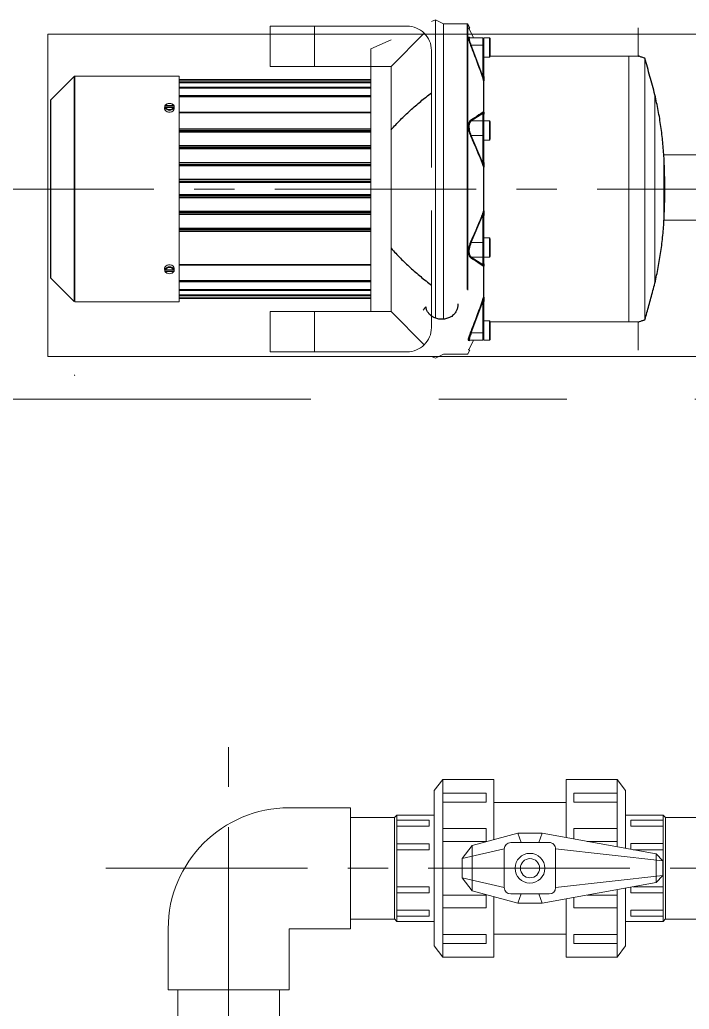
# Model space of a CAD drawing. Header units: millimetres. Extents: x 3795014 to 4300160, y 3869364 to 4016788.
# Drawn here: x 4222315 to 4222730, y 3923897 to 3924511 of the extents above; entities that cross this region are included whole.
import ezdxf

# ---------------------------------------------------------------- set-up
doc = ezdxf.new("R2010")
doc.units = ezdxf.units.MM
doc.linetypes.add('CENTER', pattern=[2, 1.25, -0.25, 0.25, -0.25])
doc.linetypes.add('осевая2', pattern=[28.575, 19.05, -3.175, 3.175, -3.175])
doc.layers.add('Дополнительная', color=7, linetype='Continuous', lineweight=18)
doc.layers.add('оси', color=7, linetype='осевая2', lineweight=13)

msp = doc.modelspace()

# ---------------------------------------------------------------- linework, layer by layer
at = {"color": 0, "linetype": 'Continuous', "lineweight": -3}
for points, knots in [([(4222593.15, 3924505.98, 0), (4222593.15, 3924505.97, 0), (4222593.15, 3924505.97, 0), (4222593.17, 3924505.89, 0), (4222593.22, 3924505.79, 0), (4222593.28, 3924505.64, 0), (4222593.33, 3924505.54, 0), (4222593.36, 3924505.48, 0)], [0, 0, 0, 0, 0.185607, 0.371089, 0.560628, 0.766123, 1, 1, 1, 1]), ([(4222593.74, 3924499.82, 0), (4222593.67, 3924499.9, 0), (4222593.35, 3924500.27, 0), (4222593.06, 3924500.25, 0), (4222592.93, 3924499.68, 0), (4222593.14, 3924498.5, 0), (4222593.58, 3924496.98, 0), (4222594.03, 3924495.82, 0), (4222594.24, 3924495.25, 0)], [0, 0, 0, 0, 0.059347, 0.266282, 0.45935, 0.642381, 0.82694, 1, 1, 1, 1]), ([(4222594.69, 3924495.34, 0), (4222594.47, 3924495.86, 0), (4222594.03, 3924496.93, 0), (4222593.59, 3924498.34, 0), (4222593.39, 3924499.4, 0), (4222593.44, 3924499.93, 0), (4222593.64, 3924499.85, 0), (4222593.7, 3924499.83, 0)], [0, 0, 0, 0, 0.214874, 0.443103, 0.668733, 0.906613, 1, 1, 1, 1]), ([(4222594.24, 3924495.25, 0), (4222594.36, 3924494.95, 0), (4222594.96, 3924493.44, 0), (4222597.46, 3924487.09, 0), (4222600.06, 3924480.09, 0), (4222602.04, 3924474.25, 0), (4222602.36, 3924473.34, 0)], [0, 0, 0, 0, 0.041712, 0.20856, 0.876044, 1, 1, 1, 1]), ([(4222702.41, 3924487.17, 0), (4222702.34, 3924487.2, 0), (4222701.42, 3924487.49, 0), (4222699.91, 3924488, 0), (4222698.69, 3924488.44, 0), (4222698.19, 3924488.62, 0), (4222698.32, 3924488.57, 0), (4222698.33, 3924488.57, 0)], [0, 0, 0, 0, 0.027109, 0.348647, 0.680487, 0.985831, 1, 1, 1, 1]), ([(4222708.63, 3924464.48, 0), (4222707.6, 3924468.33, 0), (4222706.04, 3924474.12, 0), (4222703.95, 3924481.67, 0), (4222702.92, 3924485.34, 0), (4222702.41, 3924487.17, 0)], [0, 0, 0, 0, 0.497568, 0.748292, 1, 1, 1, 1]), ([(4222602.36, 3924473.34, 0), (4222602.33, 3924473.51, 0), (4222602.2, 3924474.23, 0), (4222602.05, 3924475.17, 0), (4222601.93, 3924475.91, 0), (4222601.91, 3924476.03, 0)], [0, 0, 0, 0, 0.208155, 0.867764, 1, 1, 1, 1]), ([(4222602.41, 3924475.91, 0), (4222602.41, 3924475.78, 0), (4222602.41, 3924475, 0), (4222602.41, 3924473.98, 0), (4222602.41, 3924473.32, 0), (4222602.41, 3924473.16, 0)], [0, 0, 0, 0, 0.129151, 0.778934, 1, 1, 1, 1]), ([(4222544.94, 3924442.88, 0), (4222546.84, 3924444.95, 0), (4222550.66, 3924449.09, 0), (4222556.85, 3924454.89, 0), (4222563.26, 3924460.47, 0), (4222567.71, 3924464.01, 0), (4222569.94, 3924465.78, 0)], [0, 0, 0, 0, 0.248421, 0.497686, 0.748674, 1, 1, 1, 1]), ([(4222708.63, 3924347.67, 0), (4222709.35, 3924350.89, 0), (4222710.77, 3924357.34, 0), (4222712.4, 3924367.27, 0), (4222713.6, 3924377.33, 0), (4222714.33, 3924387.24, 0), (4222714.69, 3924396.9, 0), (4222714.78, 3924406.31, 0), (4222714.68, 3924415.73, 0), (4222714.31, 3924425.32, 0), (4222713.57, 3924435.05, 0), (4222712.39, 3924444.94, 0), (4222710.78, 3924454.79, 0), (4222709.35, 3924461.25, 0), (4222708.63, 3924464.48, 0)], [0, 0, 0, 0, 0.085044, 0.17011, 0.256508, 0.342919, 0.422399, 0.501886, 0.581656, 0.661418, 0.74551, 0.829591, 0.914806, 1, 1, 1, 1]), ([(4222602.36, 3924454.02, 0), (4222602.25, 3924453.95, 0), (4222601.73, 3924453.57, 0), (4222599.5, 3924452, 0), (4222596.87, 3924450.29, 0), (4222594.6, 3924448.89, 0), (4222594.24, 3924448.67, 0)], [0, 0, 0, 0, 0.041712, 0.208561, 0.87606, 1, 1, 1, 1]), ([(4222602.36, 3924454.02, 0), (4222602.31, 3924453.87, 0), (4222602.16, 3924453.41, 0), (4222602.01, 3924453.18, 0), (4222601.91, 3924453.02, 0)], [0, 0, 0, 0, 0.337908, 1, 1, 1, 1]), ([(4222602.41, 3924453.89, 0), (4222602.41, 3924453.87, 0), (4222602.41, 3924453.58, 0), (4222602.41, 3924453.02, 0), (4222602.41, 3924452.73, 0), (4222602.41, 3924452.54, 0)], [0, 0, 0, 0, 0.02554, 0.351288, 1, 1, 1, 1]), ([(4222594.24, 3924448.67, 0), (4222593.99, 3924448.44, 0), (4222593.48, 3924447.98, 0), (4222593.05, 3924446.47, 0), (4222592.94, 3924444.59, 0), (4222593.14, 3924442.57, 0), (4222593.58, 3924440.63, 0), (4222594.03, 3924439.54, 0), (4222594.24, 3924439.01, 0)], [0, 0, 0, 0, 0.179989, 0.360384, 0.52869, 0.688247, 0.849136, 1, 1, 1, 1]), ([(4222594.69, 3924439.35, 0), (4222594.47, 3924439.83, 0), (4222594.03, 3924440.84, 0), (4222593.59, 3924442.63, 0), (4222593.38, 3924444.5, 0), (4222593.49, 3924446.25, 0), (4222593.93, 3924447.64, 0), (4222594.44, 3924448.07, 0), (4222594.69, 3924448.28, 0)], [0, 0, 0, 0, 0.151476, 0.312367, 0.471426, 0.63912, 0.819349, 1, 1, 1, 1]), ([(4222594.24, 3924439.01, 0), (4222594.36, 3924438.75, 0), (4222594.96, 3924437.42, 0), (4222597.46, 3924431.83, 0), (4222600.06, 3924425.67, 0), (4222602.04, 3924420.54, 0), (4222602.36, 3924419.74, 0)], [0, 0, 0, 0, 0.0417118, 0.2085599, 0.8760444, 1, 1, 1, 1]), ([(4222601.91, 3924422.34, 0), (4222601.93, 3924422.23, 0), (4222602.05, 3924421.58, 0), (4222602.2, 3924420.74, 0), (4222602.33, 3924419.93, 0), (4222602.36, 3924419.74, 0)], [0, 0, 0, 0, 0.132236, 0.791845, 1, 1, 1, 1]), ([(4222602.41, 3924422.6, 0), (4222602.41, 3924422.49, 0), (4222602.41, 3924421.79, 0), (4222602.41, 3924420.83, 0), (4222602.41, 3924419.93, 0), (4222602.41, 3924419.7, 0)], [0, 0, 0, 0, 0.1291506, 0.7789339, 1, 1, 1, 1]), ([(4222602.36, 3924392.41, 0), (4222602.25, 3924392.14, 0), (4222601.73, 3924390.79, 0), (4222599.5, 3924385.12, 0), (4222596.87, 3924378.97, 0), (4222594.6, 3924373.93, 0), (4222594.24, 3924373.14, 0)], [0, 0, 0, 0, 0.041712, 0.208561, 0.87606, 1, 1, 1, 1]), ([(4222601.91, 3924389.81, 0), (4222602.01, 3924390.35, 0), (4222602.16, 3924391.18, 0), (4222602.31, 3924392.1, 0), (4222602.36, 3924392.41, 0)], [0, 0, 0, 0, 0.662092, 1, 1, 1, 1]), ([(4222602.41, 3924392.45, 0), (4222602.41, 3924392.42, 0), (4222602.41, 3924392.06, 0), (4222602.41, 3924391.02, 0), (4222602.41, 3924390.14, 0), (4222602.41, 3924389.55, 0)], [0, 0, 0, 0, 0.02554, 0.351288, 1, 1, 1, 1]), ([(4222544.94, 3924369.27, 0), (4222546.84, 3924367.2, 0), (4222550.66, 3924363.06, 0), (4222556.85, 3924357.26, 0), (4222563.26, 3924351.68, 0), (4222567.71, 3924348.14, 0), (4222569.94, 3924346.37, 0)], [0, 0, 0, 0, 0.248421, 0.497686, 0.748674, 1, 1, 1, 1]), ([(4222594.24, 3924373.14, 0), (4222593.99, 3924372.5, 0), (4222593.48, 3924371.22, 0), (4222593.05, 3924369, 0), (4222592.94, 3924366.94, 0), (4222593.14, 3924365.26, 0), (4222593.58, 3924364.04, 0), (4222594.03, 3924363.66, 0), (4222594.24, 3924363.48, 0)], [0, 0, 0, 0, 0.179989, 0.360384, 0.52869, 0.688247, 0.849136, 1, 1, 1, 1]), ([(4222594.69, 3924363.87, 0), (4222594.47, 3924364.04, 0), (4222594.03, 3924364.39, 0), (4222593.59, 3924365.51, 0), (4222593.38, 3924367.07, 0), (4222593.49, 3924368.98, 0), (4222593.93, 3924371.04, 0), (4222594.44, 3924372.21, 0), (4222594.69, 3924372.8, 0)], [0, 0, 0, 0, 0.151476, 0.312367, 0.471426, 0.63912, 0.819349, 1, 1, 1, 1]), ([(4222594.24, 3924363.48, 0), (4222594.36, 3924363.4, 0), (4222594.96, 3924363.03, 0), (4222597.46, 3924361.48, 0), (4222600.06, 3924359.77, 0), (4222602.04, 3924358.35, 0), (4222602.36, 3924358.13, 0)], [0, 0, 0, 0, 0.0417118, 0.2085599, 0.8760444, 1, 1, 1, 1]), ([(4222601.91, 3924359.13, 0), (4222601.93, 3924359.1, 0), (4222602.05, 3924358.91, 0), (4222602.2, 3924358.65, 0), (4222602.33, 3924358.23, 0), (4222602.36, 3924358.13, 0)], [0, 0, 0, 0, 0.132236, 0.791845, 1, 1, 1, 1]), ([(4222602.41, 3924359.61, 0), (4222602.41, 3924359.58, 0), (4222602.41, 3924359.37, 0), (4222602.41, 3924359.04, 0), (4222602.41, 3924358.42, 0), (4222602.41, 3924358.26, 0)], [0, 0, 0, 0, 0.129151, 0.778934, 1, 1, 1, 1]), ([(4222702.41, 3924324.97, 0), (4222703.22, 3924327.89, 0), (4222704.86, 3924333.76, 0), (4222706.97, 3924341.43, 0), (4222708.22, 3924346.11, 0), (4222708.63, 3924347.67, 0)], [0, 0, 0, 0, 0.397502, 0.7987903, 1, 1, 1, 1]), ([(4222594.24, 3924316.89, 0), (4222594.36, 3924317.2, 0), (4222594.96, 3924318.71, 0), (4222597.46, 3924325.06, 0), (4222600.06, 3924332.06, 0), (4222602.04, 3924337.89, 0), (4222602.36, 3924338.81, 0)], [0, 0, 0, 0, 0.041712, 0.20856, 0.876044, 1, 1, 1, 1]), ([(4222602.36, 3924338.81, 0), (4222602.25, 3924338.5, 0), (4222601.95, 3924337.6, 0), (4222601.64, 3924336.71, 0), (4222601.43, 3924336.12, 0)], [0, 0, 0, 0, 0.343216, 1, 1, 1, 1]), ([(4222601.91, 3924336.12, 0), (4222602.01, 3924336.74, 0), (4222602.16, 3924337.67, 0), (4222602.31, 3924338.52, 0), (4222602.36, 3924338.81, 0)], [0, 0, 0, 0, 0.662092, 1, 1, 1, 1]), ([(4222602.36, 3924338.81, 0), (4222602.33, 3924338.64, 0), (4222602.2, 3924337.92, 0), (4222602.05, 3924336.98, 0), (4222601.93, 3924336.24, 0), (4222601.91, 3924336.12, 0)], [0, 0, 0, 0, 0.208155, 0.867764, 1, 1, 1, 1]), ([(4222602.41, 3924338.99, 0), (4222602.41, 3924338.97, 0), (4222602.41, 3924338.75, 0), (4222602.41, 3924337.84, 0), (4222602.41, 3924336.88, 0), (4222602.41, 3924336.24, 0)], [0, 0, 0, 0, 0.02554, 0.351288, 1, 1, 1, 1]), ([(4222602.41, 3924336.24, 0), (4222602.41, 3924336.37, 0), (4222602.41, 3924337.14, 0), (4222602.41, 3924338.17, 0), (4222602.41, 3924338.82, 0), (4222602.41, 3924338.99, 0)], [0, 0, 0, 0, 0.129151, 0.778934, 1, 1, 1, 1]), ([(4222586.39, 3924334.72, 0), (4222586.35, 3924334.02, 0), (4222586.28, 3924332.62, 0), (4222585.69, 3924330.79, 0), (4222584.82, 3924329.22, 0), (4222583.5, 3924327.68, 0), (4222581.52, 3924326.29, 0), (4222578.75, 3924325.37, 0), (4222575.92, 3924325.15, 0), (4222573.23, 3924325.58, 0), (4222571.19, 3924326.41, 0), (4222569.69, 3924327.4, 0), (4222568.5, 3924328.52, 0), (4222567.51, 3924329.92, 0), (4222566.84, 3924331.45, 0), (4222566.62, 3924332.49, 0), (4222566.53, 3924332.95, 0)], [0, 0, 0, 0, 0.081577, 0.163072, 0.226074, 0.288998, 0.386769, 0.468078, 0.549704, 0.624028, 0.699691, 0.752131, 0.804636, 0.874494, 0.944449, 1, 1, 1, 1]), ([(4222698.33, 3924323.58, 0), (4222698.4, 3924323.61, 0), (4222698.53, 3924323.65, 0), (4222699.71, 3924324.07, 0), (4222701.11, 3924324.56, 0), (4222702.15, 3924324.89, 0), (4222702.41, 3924324.97, 0)], [0, 0, 0, 0, 0.300687, 0.595642, 0.898715, 1, 1, 1, 1]), ([(4222593.74, 3924312.33, 0), (4222593.67, 3924312.25, 0), (4222593.35, 3924311.88, 0), (4222593.06, 3924311.9, 0), (4222592.93, 3924312.47, 0), (4222593.14, 3924313.65, 0), (4222593.58, 3924315.17, 0), (4222594.03, 3924316.33, 0), (4222594.24, 3924316.89, 0)], [0, 0, 0, 0, 0.059347, 0.266282, 0.45935, 0.642381, 0.82694, 1, 1, 1, 1]), ([(4222594.69, 3924316.81, 0), (4222594.47, 3924316.29, 0), (4222594.03, 3924315.22, 0), (4222593.59, 3924313.8, 0), (4222593.39, 3924312.75, 0), (4222593.44, 3924312.22, 0), (4222593.64, 3924312.3, 0), (4222593.7, 3924312.32, 0)], [0, 0, 0, 0, 0.214874, 0.443103, 0.668733, 0.906613, 1, 1, 1, 1]), ([(4222593.15, 3924306.17, 0), (4222593.15, 3924306.17, 0), (4222593.15, 3924306.18, 0), (4222593.17, 3924306.26, 0), (4222593.22, 3924306.36, 0), (4222593.28, 3924306.5, 0), (4222593.33, 3924306.61, 0), (4222593.36, 3924306.67, 0)], [0, 0, 0, 0, 0.185607, 0.371089, 0.560628, 0.766123, 1, 1, 1, 1])]:
    msp.add_open_spline(points, degree=3, knots=knots, dxfattribs=at)
at = {"layer": 'Дополнительная', "linetype": 'Continuous'}
for p, q in [((4222569.94, 3924509.95, 0), (4222572.44, 3924511.07, 0)), ((4222572.44, 3924511.07, 0), (4222577.44, 3924508.66, 0)), ((4222572.44, 3924511.07, 0), (4222572.44, 3924325.9, 0)), ((4222497.44, 3924507.11, 0), (4222469.94, 3924507.11, 0)), ((4222469.94, 3924507.11, 0), (4222469.94, 3924482.11, 0)), ((4222497.44, 3924507.11, 0), (4222497.44, 3924482.11, 0)), ((4222554.94, 3924507.11, 0), (4222497.44, 3924507.11, 0)), ((4222577.44, 3924508.66, 0), (4222577.44, 3924325.19, 0)), ((4222577.44, 3924508.57, 0), (4222592.1, 3924508.57, 0)), ((4222592.1, 3924508.57, 0), (4222592.1, 3924406.07, 0)), ((4222592.55, 3924508.3, 0), (4222593.7, 3924506, 0)), ((4222592.55, 3924406.07, 0), (4222592.55, 3924508.3, 0)), ((4222593.36, 3924505.48, 0), (4222596.11, 3924499.91, 0)), ((4222698.31, 3924506.07, 0), (4222698.31, 3924488.57, 0)), ((4222532.44, 3924493.07, 0), (4222544.94, 3924498.7, 0)), ((4222544.94, 3924482.11, 0), (4222565.54, 3924502.71, 0)), ((4222593.61, 3924499.91, 0), (4222593.63, 3924499.91, 0)), ((4222593.7, 3924499.91, 0), (4222601.91, 3924499.91, 0)), ((4222601.91, 3924499.91, 0), (4222601.91, 3924495.34, 0)), ((4222602.41, 3924499.91, 0), (4222605.91, 3924499.91, 0)), ((4222602.41, 3924499.91, 0), (4222602.41, 3924492.89, 0)), ((4222605.91, 3924499.91, 0), (4222605.91, 3924493.94, 0)), ((4222606.41, 3924493.94, 0), (4222606.41, 3924499.41, 0)), ((4222532.44, 3924493.07, 0), (4222532.44, 3924330.04, 0)), ((4222569.94, 3924492.11, 0), (4222569.94, 3924419.32, 0)), ((4222601.91, 3924476.03, 0), (4222594.69, 3924495.34, 0)), ((4222601.91, 3924495.34, 0), (4222594.69, 3924495.34, 0)), ((4222601.91, 3924495.34, 0), (4222601.91, 3924476.03, 0)), ((4222602.41, 3924475.91, 0), (4222602.41, 3924492.89, 0)), ((4222605.91, 3924493.94, 0), (4222605.91, 3924487.91, 0)), ((4222606.41, 3924488.41, 0), (4222606.41, 3924493.94, 0)), ((4222605.91, 3924487.91, 0), (4222602.41, 3924487.91, 0)), ((4222619.8, 3924488.46, 0), (4222606.41, 3924488.46, 0)), ((4222665.33, 3924488.46, 0), (4222619.8, 3924488.46, 0)), ((4222692.41, 3924488.46, 0), (4222665.33, 3924488.46, 0)), ((4222692.41, 3924488.57, 0), (4222698.33, 3924488.57, 0)), ((4222692.41, 3924406.07, 0), (4222692.41, 3924488.46, 0)), ((4222692.41, 3924488.46, 0), (4222692.41, 3924323.57, 0)), ((4222702.41, 3924324.97, 0), (4222702.41, 3924487.17, 0)), ((4222497.44, 3924482.11, 0), (4222469.94, 3924482.11, 0)), ((4222544.94, 3924482.11, 0), (4222497.44, 3924482.11, 0)), ((4222544.94, 3924482.11, 0), (4222544.94, 3924396.41, 0)), ((4222333.79, 3924461.43, 0), (4222348.29, 3924475.93, 0)), ((4222348.29, 3924475.93, 0), (4222348.29, 3924336.22, 0)), ((4222348.64, 3924476.07, 0), (4222413.44, 3924476.07, 0)), ((4222348.64, 3924356.86, 0), (4222348.64, 3924476.07, 0)), ((4222413.44, 3924476.07, 0), (4222413.44, 3924336.07, 0)), ((4222413.44, 3924473.96, 0), (4222532.44, 3924473.96, 0)), ((4222413.44, 3924473.96, 0), (4222532.44, 3924473.96, 0)), ((4222413.44, 3924473.9, 0), (4222532.44, 3924473.9, 0)), ((4222413.44, 3924473.6, 0), (4222532.44, 3924473.6, 0)), ((4222602.36, 3924473.34, 0), (4222602.36, 3924454.02, 0)), ((4222602.41, 3924475.91, 0), (4222602.41, 3924454.33, 0)), ((4222413.44, 3924472.52, 0), (4222532.44, 3924472.52, 0)), ((4222413.44, 3924472.51, 0), (4222532.44, 3924472.51, 0)), ((4222413.44, 3924472.31, 0), (4222532.44, 3924472.31, 0)), ((4222413.44, 3924472.02, 0), (4222532.44, 3924472.02, 0)), ((4222413.44, 3924469.31, 0), (4222532.44, 3924469.31, 0)), ((4222413.44, 3924469.29, 0), (4222532.44, 3924469.29, 0)), ((4222413.44, 3924468.92, 0), (4222532.44, 3924468.92, 0)), ((4222413.44, 3924468.65, 0), (4222532.44, 3924468.65, 0)), ((4222333.64, 3924351.07, 0), (4222333.64, 3924461.07, 0)), ((4222333.79, 3924350.72, 0), (4222333.79, 3924461.43, 0)), ((4222413.44, 3924464.04, 0), (4222532.44, 3924464.04, 0)), ((4222413.44, 3924463.99, 0), (4222532.44, 3924463.99, 0)), ((4222413.44, 3924463.42, 0), (4222532.44, 3924463.42, 0)), ((4222413.44, 3924463.17, 0), (4222532.44, 3924463.17, 0)), ((4222708.63, 3924347.67, 0), (4222708.63, 3924464.48, 0)), ((4222404.44, 3924455.85, 0), (4222404.44, 3924456.56, 0)), ((4222404.53, 3924457.59, 0), (4222404.84, 3924457.8, 0)), ((4222404.53, 3924457.09, 0), (4222404.53, 3924457.59, 0)), ((4222410.34, 3924457.09, 0), (4222404.53, 3924457.09, 0)), ((4222404.84, 3924456.75, 0), (4222404.53, 3924456.53, 0)), ((4222404.53, 3924456.53, 0), (4222404.53, 3924456.04, 0)), ((4222404.84, 3924457.8, 0), (4222410.03, 3924457.8, 0)), ((4222410.03, 3924456.75, 0), (4222404.84, 3924456.75, 0)), ((4222406.99, 3924459.15, 0), (4222407.03, 3924459.15, 0)), ((4222407.84, 3924459.15, 0), (4222407.89, 3924459.15, 0)), ((4222410.03, 3924457.8, 0), (4222410.34, 3924457.59, 0)), ((4222410.34, 3924456.53, 0), (4222410.03, 3924456.75, 0)), ((4222410.34, 3924457.59, 0), (4222410.34, 3924457.09, 0)), ((4222410.34, 3924456.04, 0), (4222410.34, 3924456.53, 0)), ((4222410.44, 3924456.56, 0), (4222410.44, 3924455.85, 0)), ((4222413.44, 3924453.66, 0), (4222532.44, 3924453.66, 0)), ((4222413.44, 3924453.43, 0), (4222532.44, 3924453.43, 0)), ((4222594.69, 3924448.28, 0), (4222601.91, 3924453.02, 0)), ((4222601.91, 3924453.02, 0), (4222601.91, 3924448.28, 0)), ((4222602.41, 3924453.55, 0), (4222602.41, 3924452.54, 0)), ((4222602.41, 3924448.46, 0), (4222602.41, 3924452.54, 0)), ((4222413.44, 3924443.46, 0), (4222532.44, 3924443.46, 0)), ((4222413.44, 3924443.4, 0), (4222532.44, 3924443.4, 0)), ((4222413.44, 3924443.26, 0), (4222532.44, 3924443.26, 0)), ((4222601.91, 3924448.28, 0), (4222594.69, 3924448.28, 0)), ((4222601.91, 3924448.28, 0), (4222601.91, 3924439.35, 0)), ((4222602.41, 3924448.46, 0), (4222605.91, 3924448.46, 0)), ((4222602.41, 3924448.46, 0), (4222602.41, 3924437.56, 0)), ((4222605.91, 3924448.46, 0), (4222605.91, 3924438.24, 0)), ((4222606.41, 3924438.59, 0), (4222606.41, 3924447.96, 0)), ((4222413.44, 3924442.36, 0), (4222532.44, 3924442.36, 0)), ((4222413.44, 3924441.9, 0), (4222532.44, 3924441.9, 0)), ((4222413.44, 3924441.85, 0), (4222532.44, 3924441.85, 0)), ((4222413.44, 3924441.38, 0), (4222532.44, 3924441.38, 0)), ((4222601.91, 3924439.35, 0), (4222594.69, 3924439.35, 0)), ((4222601.91, 3924422.34, 0), (4222594.69, 3924439.35, 0)), ((4222601.91, 3924439.35, 0), (4222601.91, 3924422.34, 0)), ((4222602.41, 3924422.6, 0), (4222602.41, 3924437.56, 0)), ((4222605.91, 3924436.46, 0), (4222602.41, 3924436.46, 0)), ((4222605.91, 3924438.24, 0), (4222605.91, 3924436.46, 0)), ((4222606.41, 3924436.96, 0), (4222606.41, 3924438.59, 0)), ((4222413.44, 3924433.05, 0), (4222532.44, 3924433.05, 0)), ((4222413.44, 3924432.93, 0), (4222532.44, 3924432.93, 0)), ((4222413.44, 3924432.75, 0), (4222532.44, 3924432.75, 0)), ((4222413.44, 3924431.84, 0), (4222532.44, 3924431.84, 0)), ((4222413.44, 3924431.43, 0), (4222532.44, 3924431.43, 0)), ((4222413.44, 3924431.39, 0), (4222532.44, 3924431.39, 0)), ((4222413.44, 3924430.96, 0), (4222532.44, 3924430.96, 0)), ((4222413.44, 3924422.62, 0), (4222532.44, 3924422.62, 0)), ((4222413.44, 3924422.45, 0), (4222532.44, 3924422.45, 0)), ((4222413.44, 3924422.22, 0), (4222532.44, 3924422.22, 0)), ((4222413.44, 3924421.32, 0), (4222532.44, 3924421.32, 0)), ((4222413.44, 3924420.95, 0), (4222532.44, 3924420.95, 0)), ((4222413.44, 3924420.91, 0), (4222532.44, 3924420.91, 0)), ((4222413.44, 3924420.53, 0), (4222532.44, 3924420.53, 0)), ((4222602.36, 3924419.74, 0), (4222602.36, 3924392.41, 0)), ((4222602.41, 3924422.6, 0), (4222602.41, 3924389.55, 0)), ((4222413.44, 3924412.18, 0), (4222532.44, 3924412.18, 0)), ((4222413.44, 3924411.96, 0), (4222532.44, 3924411.96, 0)), ((4222544.94, 3924330.04, 0), (4222544.94, 3924415.74, 0)), ((4222413.44, 3924411.68, 0), (4222532.44, 3924411.68, 0)), ((4222413.44, 3924410.78, 0), (4222532.44, 3924410.78, 0)), ((4222413.44, 3924410.46, 0), (4222532.44, 3924410.46, 0)), ((4222413.44, 3924410.42, 0), (4222532.44, 3924410.42, 0)), ((4222413.44, 3924410.1, 0), (4222532.44, 3924410.1, 0)), ((4222592.1, 3924406.07, 0), (4222592.1, 3924343.62, 0)), ((4222592.55, 3924343.26, 0), (4222592.55, 3924406.07, 0)), ((4222692.41, 3924323.57, 0), (4222692.41, 3924406.07, 0)), ((4222413.44, 3924402.73, 0), (4222532.44, 3924402.73, 0)), ((4222413.44, 3924402.46, 0), (4222532.44, 3924402.46, 0)), ((4222413.44, 3924402.14, 0), (4222532.44, 3924402.14, 0)), ((4222413.44, 3924401.24, 0), (4222532.44, 3924401.24, 0)), ((4222413.44, 3924400.96, 0), (4222532.44, 3924400.96, 0)), ((4222413.44, 3924400.92, 0), (4222532.44, 3924400.92, 0)), ((4222413.44, 3924400.64, 0), (4222532.44, 3924400.64, 0)), ((4222413.44, 3924392.28, 0), (4222532.44, 3924392.28, 0)), ((4222413.44, 3924391.95, 0), (4222532.44, 3924391.95, 0)), ((4222413.44, 3924391.59, 0), (4222532.44, 3924391.59, 0)), ((4222413.44, 3924390.68, 0), (4222532.44, 3924390.68, 0)), ((4222413.44, 3924390.45, 0), (4222532.44, 3924390.45, 0)), ((4222413.44, 3924390.4, 0), (4222532.44, 3924390.4, 0)), ((4222413.44, 3924390.18, 0), (4222532.44, 3924390.18, 0)), ((4222569.94, 3924320.04, 0), (4222569.94, 3924392.83, 0)), ((4222594.69, 3924372.8, 0), (4222601.91, 3924389.81, 0)), ((4222601.91, 3924389.81, 0), (4222601.91, 3924372.8, 0)), ((4222602.41, 3924374.59, 0), (4222602.41, 3924389.55, 0)), ((4222413.44, 3924381.81, 0), (4222532.44, 3924381.81, 0)), ((4222413.44, 3924381.43, 0), (4222532.44, 3924381.43, 0)), ((4222413.44, 3924381.02, 0), (4222532.44, 3924381.02, 0)), ((4222413.44, 3924380.11, 0), (4222532.44, 3924380.11, 0)), ((4222413.44, 3924379.93, 0), (4222532.44, 3924379.93, 0)), ((4222413.44, 3924379.88, 0), (4222532.44, 3924379.88, 0)), ((4222413.44, 3924379.71, 0), (4222532.44, 3924379.71, 0)), ((4222602.41, 3924375.69, 0), (4222605.91, 3924375.69, 0)), ((4222605.91, 3924375.69, 0), (4222605.91, 3924363.69, 0)), ((4222606.41, 3924364.19, 0), (4222606.41, 3924375.19, 0)), ((4222601.91, 3924372.8, 0), (4222594.69, 3924372.8, 0)), ((4222601.91, 3924372.8, 0), (4222601.91, 3924363.87, 0)), ((4222602.41, 3924374.59, 0), (4222602.41, 3924363.69, 0)), ((4222601.91, 3924363.87, 0), (4222594.69, 3924363.87, 0)), ((4222601.91, 3924359.13, 0), (4222594.69, 3924363.87, 0)), ((4222601.91, 3924363.87, 0), (4222601.91, 3924359.13, 0)), ((4222605.91, 3924363.69, 0), (4222602.41, 3924363.69, 0)), ((4222602.41, 3924359.61, 0), (4222602.41, 3924363.69, 0)), ((4222348.64, 3924336.07, 0), (4222348.64, 3924356.86, 0)), ((4222404.44, 3924356.16, 0), (4222404.44, 3924356.86, 0)), ((4222404.53, 3924356.69, 0), (4222404.53, 3924356.2, 0)), ((4222410.34, 3924356.2, 0), (4222410.34, 3924356.69, 0)), ((4222410.44, 3924356.86, 0), (4222410.44, 3924356.16, 0)), ((4222413.44, 3924359.14, 0), (4222532.44, 3924359.14, 0)), ((4222413.44, 3924358.91, 0), (4222532.44, 3924358.91, 0)), ((4222602.36, 3924358.13, 0), (4222602.36, 3924338.81, 0)), ((4222602.41, 3924359.61, 0), (4222602.41, 3924336.24, 0)), ((4222348.29, 3924336.22, 0), (4222333.79, 3924350.72, 0)), ((4222404.53, 3924356.2, 0), (4222404.84, 3924355.99, 0)), ((4222404.53, 3924355.13, 0), (4222404.53, 3924355.62, 0)), ((4222410.34, 3924355.62, 0), (4222404.53, 3924355.62, 0)), ((4222404.84, 3924354.92, 0), (4222404.53, 3924355.13, 0)), ((4222404.84, 3924355.99, 0), (4222410.03, 3924355.99, 0)), ((4222410.03, 3924354.92, 0), (4222404.84, 3924354.92, 0)), ((4222410.03, 3924355.99, 0), (4222410.34, 3924356.2, 0)), ((4222410.34, 3924355.13, 0), (4222410.03, 3924354.92, 0)), ((4222410.34, 3924355.62, 0), (4222410.34, 3924355.13, 0)), ((4222413.44, 3924349.4, 0), (4222532.44, 3924349.4, 0)), ((4222413.44, 3924349.14, 0), (4222532.44, 3924349.14, 0)), ((4222413.44, 3924348.56, 0), (4222532.44, 3924348.56, 0)), ((4222532.44, 3924348.52, 0), (4222413.44, 3924348.52, 0)), ((4222413.44, 3924343.8, 0), (4222532.44, 3924343.8, 0)), ((4222413.44, 3924343.52, 0), (4222532.44, 3924343.52, 0)), ((4222413.44, 3924343.15, 0), (4222532.44, 3924343.15, 0)), ((4222532.44, 3924343.12, 0), (4222413.44, 3924343.12, 0)), ((4222413.44, 3924340.31, 0), (4222532.44, 3924340.31, 0)), ((4222413.44, 3924340.02, 0), (4222532.44, 3924340.02, 0)), ((4222532.44, 3924339.8, 0), (4222413.44, 3924339.8, 0)), ((4222413.44, 3924339.8, 0), (4222532.44, 3924339.8, 0)), ((4222413.44, 3924338.61, 0), (4222532.44, 3924338.61, 0)), ((4222413.44, 3924338.31, 0), (4222532.44, 3924338.31, 0)), ((4222532.44, 3924338.24, 0), (4222413.44, 3924338.24, 0)), ((4222413.44, 3924338.24, 0), (4222532.44, 3924338.24, 0)), ((4222532.44, 3924338.19, 0), (4222413.44, 3924338.19, 0)), ((4222413.44, 3924336.07, 0), (4222348.64, 3924336.07, 0)), ((4222564.8, 3924330.8, 0), (4222566.39, 3924332.78, 0)), ((4222566.53, 3924332.95, 0), (4222566.39, 3924332.78, 0)), ((4222601.91, 3924336.12, 0), (4222594.69, 3924316.81, 0)), ((4222601.8, 3924335.83, 0), (4222601.91, 3924336.12, 0)), ((4222601.91, 3924336.12, 0), (4222601.91, 3924335.74, 0)), ((4222601.91, 3924316.81, 0), (4222601.91, 3924336.12, 0)), ((4222602.41, 3924335.34, 0), (4222602.41, 3924336.24, 0)), ((4222602.41, 3924336.24, 0), (4222602.41, 3924319.26, 0)), ((4222469.94, 3924305.04, 0), (4222469.94, 3924330.04, 0)), ((4222497.44, 3924330.04, 0), (4222469.94, 3924330.04, 0)), ((4222497.44, 3924305.04, 0), (4222497.44, 3924330.04, 0)), ((4222544.94, 3924330.04, 0), (4222497.44, 3924330.04, 0)), ((4222544.94, 3924330.04, 0), (4222565.54, 3924309.43, 0)), ((4222605.91, 3924324.24, 0), (4222602.41, 3924324.24, 0)), ((4222605.91, 3924318.21, 0), (4222605.91, 3924324.24, 0)), ((4222606.41, 3924323.74, 0), (4222606.41, 3924318.21, 0)), ((4222619.8, 3924323.69, 0), (4222606.41, 3924323.69, 0)), ((4222692.41, 3924323.57, 0), (4222617.06, 3924323.57, 0)), ((4222698.33, 3924323.57, 0), (4222692.41, 3924323.57, 0)), ((4222698.31, 3924306.07, 0), (4222698.31, 3924323.58, 0)), ((4222601.91, 3924316.81, 0), (4222594.69, 3924316.81, 0)), ((4222601.91, 3924312.24, 0), (4222601.91, 3924316.81, 0)), ((4222602.41, 3924312.24, 0), (4222602.41, 3924319.26, 0)), ((4222605.91, 3924312.24, 0), (4222605.91, 3924318.21, 0)), ((4222606.41, 3924318.21, 0), (4222606.41, 3924312.74, 0)), ((4222593.36, 3924306.67, 0), (4222596.11, 3924312.24, 0)), ((4222593.61, 3924312.23, 0), (4222593.63, 3924312.24, 0)), ((4222593.7, 3924312.24, 0), (4222601.91, 3924312.24, 0)), ((4222602.41, 3924312.24, 0), (4222605.91, 3924312.24, 0)), ((4222497.44, 3924305.04, 0), (4222469.94, 3924305.04, 0)), ((4222554.94, 3924305.04, 0), (4222497.44, 3924305.04, 0)), ((4222569.94, 3924302.2, 0), (4222572.44, 3924301.07, 0)), ((4222572.44, 3924301.07, 0), (4222577.44, 3924303.49, 0)), ((4222577.44, 3924303.57, 0), (4222592.1, 3924303.57, 0)), ((4222592.55, 3924303.85, 0), (4222593.7, 3924306.15, 0))]:
    msp.add_line(p, q, dxfattribs=at)
at = {"layer": 'Дополнительная', "linetype": 'CENTER', "ltscale": 100}
for p, q in [((4222272.8, 3924406.07, 0), (4225796.08, 3924406.07, 0)), ((4222444.16, 3923685.04), (4222444.16, 3924059.64)), ((4222368.04, 3923984.59, 0), (4224103.49, 3923984.59, 0))]:
    msp.add_line(p, q, dxfattribs=at)
at = {"layer": 'Дополнительная', "ltscale": 25}
for p, q in [((4222577.1, 3924039.74, 0), (4222571.76, 3924032.75, 0)), ((4222608.62, 3924039.75, 0), (4222577.1, 3924039.74, 0)), ((4222577.1, 3924039.74, 0), (4222577.11, 3923929.45, 0)), ((4222608.62, 3924002.26, 0), (4222608.62, 3924039.75, 0)), ((4222685.12, 3924039.76, 0), (4222653.59, 3924039.75, 0)), ((4222653.6, 3924003.64, 0), (4222653.59, 3924039.75, 0)), ((4222685.12, 3924039.76, 0), (4222685.12, 3923997.93, 0)), ((4222685.12, 3924039.76, 0), (4222685.12, 3923997.93, 0)), ((4222685.12, 3924039.76, 0), (4222690.46, 3924032.76, 0)), ((4222571.76, 3923984.6, 0), (4222571.76, 3924032.75, 0)), ((4222603.91, 3924031.25, 0), (4222577.1, 3924031.24, 0)), ((4222603.91, 3924025.67, 0), (4222603.91, 3924031.25, 0)), ((4222658.3, 3924031.25, 0), (4222685.12, 3924031.26, 0)), ((4222658.3, 3924025.68, 0), (4222658.3, 3924031.25, 0)), ((4222690.46, 3923996.96, 0), (4222690.46, 3924032.76, 0)), ((4222577.1, 3924025.67, 0), (4222603.91, 3924025.67, 0)), ((4222641.65, 3924025.43, 0), (4222608.62, 3924025.43, 0)), ((4222653.6, 3924025.44, 0), (4222641.65, 3924025.43, 0)), ((4222685.12, 3924025.68, 0), (4222658.3, 3924025.68, 0)), ((4222481.66, 3924022.09, 0), (4222519.66, 3924022.09, 0)), ((4222519.66, 3924022.09, 0), (4222519.66, 3923947.09, 0)), ((4222548.46, 3924017.57, 0), (4222546.97, 3924016.02, 0)), ((4222546.97, 3924016.02, 0), (4222546.98, 3923953.17, 0)), ((4222546.97, 3924016.02, 0), (4222546.98, 3923953.17, 0)), ((4222548.46, 3924017.57, 0), (4222571.76, 3924017.57, 0)), ((4222548.46, 3924017.57, 0), (4222548.47, 3923951.62, 0)), ((4222548.46, 3924017.57, 0), (4222548.47, 3923951.62, 0)), ((4222568.56, 3924014.4, 0), (4222548.46, 3924014.4, 0)), ((4222548.46, 3924014.4, 0), (4222548.46, 3924010.66, 0)), ((4222568.56, 3924010.66, 0), (4222568.56, 3924014.4, 0)), ((4222571.77, 3923956.17, 0), (4222571.76, 3924013.02, 0)), ((4222713.76, 3924017.59, 0), (4222690.46, 3924017.58, 0)), ((4222693.66, 3924010.68, 0), (4222693.66, 3924014.42, 0)), ((4222693.66, 3924014.42, 0), (4222713.76, 3924014.42, 0)), ((4222713.76, 3924017.59, 0), (4222713.76, 3923951.64, 0)), ((4222713.76, 3924017.59, 0), (4222713.76, 3923951.64, 0)), ((4222713.76, 3924017.59, 0), (4222715.25, 3924016.04, 0)), ((4222713.76, 3924014.42, 0), (4222713.76, 3924010.68, 0)), ((4222715.25, 3924016.04, 0), (4222715.26, 3923953.19, 0)), ((4222715.25, 3924016.04, 0), (4222715.26, 3923953.19, 0)), ((4222548.46, 3924010.66, 0), (4222568.56, 3924010.66, 0)), ((4222603.91, 3924009.15, 0), (4222577.1, 3924009.15, 0)), ((4222603.92, 3924001.27, 0), (4222603.91, 3924009.15, 0)), ((4222658.31, 3924009.15, 0), (4222685.12, 3924009.16, 0)), ((4222658.31, 3924002.78, 0), (4222658.31, 3924009.15, 0)), ((4222713.76, 3924010.68, 0), (4222693.66, 3924010.68, 0)), ((4222577.1, 3924001.27, 0), (4222603.92, 3924001.27, 0)), ((4222595.23, 3923998.61, 0), (4222623.61, 3924006.35, 0)), ((4222619.14, 3924000.53, 0), (4222643.08, 3924000.54, 0)), ((4222625.61, 3924000.53, 0), (4222623.61, 3924006.35, 0)), ((4222623.61, 3924006.35, 0), (4222638.61, 3924006.35, 0)), ((4222636.61, 3924000.54, 0), (4222638.61, 3924006.35, 0)), ((4222638.61, 3924006.35, 0), (4222709.38, 3923993.53, 0)), ((4222685.12, 3924001.28, 0), (4222666.62, 3924001.28, 0)), ((4222568.56, 3923999.83, 0), (4222548.46, 3923999.83, 0)), ((4222548.46, 3923999.83, 0), (4222548.47, 3923996.09, 0)), ((4222548.47, 3923996.09, 0), (4222568.56, 3923996.09, 0)), ((4222568.56, 3923996.09, 0), (4222568.56, 3923999.83, 0)), ((4222589.1, 3923990.55, 0), (4222595.23, 3923998.61, 0)), ((4222589.1, 3923990.55, 0), (4222615.18, 3923996.57, 0)), ((4222595.23, 3923998.61, 0), (4222595.24, 3923970.59, 0)), ((4222615.18, 3923996.57, 0), (4222615.18, 3923984.6, 0)), ((4222647.04, 3923996.58, 0), (4222647.04, 3923984.61, 0)), ((4222647.04, 3923996.58, 0), (4222713.63, 3923989.23, 0)), ((4222693.66, 3923999.84, 0), (4222713.76, 3923999.85, 0)), ((4222693.66, 3923996.38, 0), (4222693.66, 3923999.84, 0)), ((4222713.76, 3923996.1, 0), (4222695.2, 3923996.1, 0)), ((4222713.76, 3923999.85, 0), (4222713.76, 3923996.1, 0)), ((4222589.1, 3923990.55, 0), (4222589.1, 3923978.65, 0)), ((4222713.63, 3923989.23, 0), (4222709.38, 3923993.53, 0)), ((4222709.38, 3923993.53, 0), (4222709.38, 3923975.69, 0)), ((4222713.63, 3923989.23, 0), (4222713.63, 3923979.99, 0)), ((4222571.76, 3923984.6, 0), (4222571.77, 3923936.44, 0)), ((4222615.18, 3923984.6, 0), (4222615.18, 3923972.63, 0)), ((4222647.04, 3923984.61, 0), (4222647.04, 3923972.63, 0)), ((4222589.1, 3923978.65, 0), (4222595.24, 3923970.59, 0)), ((4222589.1, 3923978.65, 0), (4222615.18, 3923972.63, 0)), ((4222647.04, 3923972.63, 0), (4222713.63, 3923979.99, 0)), ((4222713.63, 3923979.99, 0), (4222709.38, 3923975.69, 0)), ((4222548.47, 3923973.1, 0), (4222568.56, 3923973.11, 0)), ((4222548.47, 3923969.36, 0), (4222548.47, 3923973.1, 0)), ((4222568.56, 3923973.11, 0), (4222568.56, 3923969.36, 0)), ((4222595.24, 3923970.59, 0), (4222623.61, 3923962.86, 0)), ((4222638.62, 3923962.86, 0), (4222709.38, 3923975.69, 0)), ((4222685.12, 3923971.29, 0), (4222685.13, 3923929.46, 0)), ((4222685.12, 3923971.29, 0), (4222685.13, 3923929.46, 0)), ((4222690.46, 3923972.26, 0), (4222690.47, 3923936.46, 0)), ((4222693.67, 3923972.84, 0), (4222693.67, 3923969.38, 0)), ((4222713.76, 3923973.12, 0), (4222695.2, 3923973.12, 0)), ((4222713.76, 3923966.34, 0), (4222713.76, 3923975.22, 0)), ((4222568.56, 3923969.36, 0), (4222548.47, 3923969.36, 0)), ((4222577.11, 3923967.93, 0), (4222603.92, 3923967.93, 0)), ((4222603.92, 3923967.93, 0), (4222603.92, 3923960.05, 0)), ((4222608.63, 3923929.46, 0), (4222608.63, 3923966.94, 0)), ((4222619.14, 3923968.67, 0), (4222643.09, 3923968.67, 0)), ((4222625.62, 3923968.67, 0), (4222623.61, 3923962.86, 0)), ((4222636.61, 3923968.67, 0), (4222638.62, 3923962.86, 0)), ((4222653.61, 3923929.46, 0), (4222653.6, 3923965.58, 0)), ((4222658.31, 3923966.43, 0), (4222658.31, 3923960.06, 0)), ((4222685.12, 3923967.94, 0), (4222666.62, 3923967.94, 0)), ((4222693.67, 3923969.38, 0), (4222713.76, 3923969.38, 0)), ((4222548.47, 3923958.53, 0), (4222568.56, 3923958.53, 0)), ((4222548.47, 3923954.79, 0), (4222548.47, 3923958.53, 0)), ((4222568.56, 3923958.53, 0), (4222568.56, 3923954.79, 0)), ((4222603.92, 3923960.05, 0), (4222577.11, 3923960.05, 0)), ((4222623.61, 3923962.86, 0), (4222638.62, 3923962.86, 0)), ((4222658.31, 3923960.06, 0), (4222685.12, 3923960.06, 0)), ((4222713.76, 3923958.55, 0), (4222693.67, 3923958.55, 0)), ((4222693.67, 3923958.55, 0), (4222693.67, 3923954.8, 0)), ((4222713.76, 3923954.81, 0), (4222713.76, 3923958.55, 0)), ((4222548.47, 3923951.62, 0), (4222546.98, 3923953.17, 0)), ((4222568.56, 3923954.79, 0), (4222548.47, 3923954.79, 0)), ((4222548.47, 3923951.62, 0), (4222571.77, 3923951.62, 0)), ((4222713.76, 3923951.64, 0), (4222690.46, 3923951.64, 0)), ((4222693.67, 3923954.8, 0), (4222713.76, 3923954.81, 0)), ((4222713.76, 3923951.64, 0), (4222715.26, 3923953.19, 0)), ((4222406.66, 3923947.09, 0), (4222406.66, 3923909.09, 0)), ((4222406.66, 3923909.09, 0), (4222406.66, 3923947.09, 0)), ((4222481.66, 3923909.09, 0), (4222481.66, 3923947.09, 0)), ((4222519.66, 3923947.09, 0), (4222481.66, 3923947.09, 0)), ((4222481.66, 3923947.09, 0), (4222481.66, 3923909.09, 0)), ((4222577.11, 3923943.53, 0), (4222603.92, 3923943.53, 0)), ((4222603.92, 3923943.53, 0), (4222603.92, 3923937.95, 0)), ((4222647.04, 3923943.78, 0), (4222608.63, 3923943.77, 0)), ((4222653.6, 3923943.78, 0), (4222647.04, 3923943.78, 0)), ((4222685.13, 3923943.54, 0), (4222658.31, 3923943.54, 0)), ((4222658.31, 3923943.54, 0), (4222658.31, 3923937.96, 0)), ((4222577.11, 3923929.45, 0), (4222571.77, 3923936.44, 0)), ((4222603.92, 3923937.95, 0), (4222577.11, 3923937.95, 0)), ((4222658.31, 3923937.96, 0), (4222685.13, 3923937.96, 0)), ((4222685.13, 3923929.46, 0), (4222690.47, 3923936.46, 0)), ((4222577.11, 3923929.45, 0), (4222608.63, 3923929.46, 0)), ((4222685.13, 3923929.46, 0), (4222653.61, 3923929.46, 0)), ((4222406.66, 3923909.09, 0), (4222481.66, 3923909.09, 0)), ((4222481.66, 3923909.09, 0), (4222406.66, 3923909.09, 0))]:
    msp.add_line(p, q, dxfattribs=at)
at = {"layer": 'Дополнительная', "ltscale": 25, "elevation": 0}
for points in [[(4223012.08, 3924302.21), (4223012.08, 3924502.21), (4222332.08, 3924502.21), (4222332.08, 3924302.21)], [(4222714.24, 3924386.66), (4222714.24, 3924427.33), (4223012.08, 3924427.33), (4223012.08, 3924386.66)], [(4222519.66, 3923953.09), (4222519.66, 3924016.09), (4222546.97, 3924016.09), (4222546.97, 3923953.09)], [(4222739.21, 3923953.09), (4222739.21, 3924016.09), (4222715.25, 3924016.09), (4222715.25, 3923953.09)], [(4222412.66, 3923909.09), (4222475.66, 3923909.09), (4222475.66, 3923885.14), (4222412.66, 3923885.14)]]:
    msp.add_lwpolyline(points, close=True, dxfattribs=at)
at = {"layer": 'Дополнительная', "linetype": 'Continuous', "elevation": 0, "flags": 128}
for points in [[(4222410.44, 3924455.85), (4222410.26, 3924455.13), (4222409.74, 3924454.5), (4222408.94, 3924454.03), (4222407.96, 3924453.78), (4222406.92, 3924453.78), (4222405.94, 3924454.03), (4222405.14, 3924454.5), (4222404.62, 3924455.13), (4222404.44, 3924455.85)], [(4222602.41, 3924439.61), (4222602.4, 3924439.56), (4222602.37, 3924439.51), (4222602.32, 3924439.46), (4222602.26, 3924439.42), (4222602.19, 3924439.39), (4222602.1, 3924439.37), (4222602.01, 3924439.35), (4222601.91, 3924439.35)], [(4222601.91, 3924422.34), (4222602.01, 3924422.35), (4222602.1, 3924422.36), (4222602.19, 3924422.39), (4222602.26, 3924422.42), (4222602.32, 3924422.46), (4222602.37, 3924422.5), (4222602.4, 3924422.55), (4222602.41, 3924422.6)], [(4222602.41, 3924419.7), (4222602.41, 3924419.7), (4222602.4, 3924419.71), (4222602.4, 3924419.71), (4222602.39, 3924419.72), (4222602.39, 3924419.72), (4222602.38, 3924419.73), (4222602.37, 3924419.73), (4222602.36, 3924419.74)], [(4222602.41, 3924389.55), (4222602.4, 3924389.6), (4222602.37, 3924389.65), (4222602.32, 3924389.69), (4222602.26, 3924389.73), (4222602.19, 3924389.76), (4222602.1, 3924389.79), (4222602.01, 3924389.8), (4222601.91, 3924389.81)], [(4222602.41, 3924392.45), (4222602.41, 3924392.45), (4222602.4, 3924392.44), (4222602.4, 3924392.44), (4222602.39, 3924392.43), (4222602.39, 3924392.43), (4222602.38, 3924392.42), (4222602.37, 3924392.42), (4222602.36, 3924392.41)], [(4222602.41, 3924372.54), (4222602.4, 3924372.59), (4222602.37, 3924372.64), (4222602.32, 3924372.69), (4222602.26, 3924372.73), (4222602.19, 3924372.76), (4222602.1, 3924372.78), (4222602.01, 3924372.8), (4222601.91, 3924372.8)], [(4222404.44, 3924356.86), (4222404.62, 3924357.59), (4222405.14, 3924358.23), (4222405.94, 3924358.71), (4222406.92, 3924358.96), (4222407.96, 3924358.96), (4222408.94, 3924358.71), (4222409.74, 3924358.23), (4222410.26, 3924357.59), (4222410.44, 3924356.86), (4222410.44, 3924356.86)]]:
    msp.add_lwpolyline(points, dxfattribs=at)
at = {"layer": 'Дополнительная', "ltscale": 25}
for radius in [9.23, 5.95]:
    msp.add_circle((4222631.11, 3923984.6, 0), radius, dxfattribs=at)
at = {"layer": 'Дополнительная', "linetype": 'Continuous'}
for centre, radius, start, end in [((4222554.94, 3924492.11, 0), 15, 45, 90), ((4222592.1, 3924508.07, 0), 0.5, 26.56505, 90), ((4222554.94, 3924492.11, 0), 15, 0, 45), ((4222601.91, 3924499.41, 0), 0.5, 0, 90), ((4222605.91, 3924499.41, 0), 0.5, 0, 90), ((4222594.32, 3924496.09, 0), 0.837, 264.69394, 296.23862), ((4222602.03, 3924494.72, 0), 0.625, 52.31977, 100.87162), ((4222605.91, 3924488.41, 0), 0.5, 270, 0), ((4222348.64, 3924475.57, 0), 0.5, 90, 135), ((4222602.03, 3924475.42, 0), 0.625, 52.31977, 100.87162), ((4222602.06, 3924473.16, 0), 0.347, 0.32476, 32.00895), ((4222334.14, 3924461.07, 0), 0.5, 135, 180), ((4222405.95, 3924456.56, 0), 1.51, 159.57253, 200.42747), ((4222407.1, 3924456.26, 0), 2.89, 92.22127, 152.58064), ((4222407.44, 3924458.26, 0), 3.38, 210.70789, 329.29211), ((4222407.44, 3924456.16, 0), 3.07, 32.27449, 147.72551), ((4222407.44, 3924458.39, 0), 3.07, 212.27449, 327.72551), ((4222407.78, 3924456.26, 0), 2.89, 27.41936, 87.77873), ((4222408.93, 3924456.56, 0), 1.51, 339.57253, 20.42747), ((4222601.91, 3924452.53, 0), 0.493, 0.84964, 90.82516), ((4222602.21, 3924453.89, 0), 0.199, 1.56191, 42.70235), ((4222594.75, 3924448.81, 0), 0.527, 194.75447, 263.1785), ((4222601.91, 3924447.79, 0), 0.493, 0.84964, 90.82516), ((4222605.91, 3924447.96, 0), 0.5, 0, 90), ((4222594.89, 3924438.61, 0), 0.764, 105.30542, 148.1426), ((4222605.91, 3924436.96, 0), 0.5, 270, 0), ((4222605.91, 3924375.19, 0), 0.5, 0, 90), ((4222594.89, 3924373.54, 0), 0.764, 211.8574, 254.69458), ((4222594.75, 3924363.34, 0), 0.527, 96.8215, 165.24553), ((4222601.91, 3924364.36, 0), 0.493, 269.17484, 359.15036), ((4222605.91, 3924364.19, 0), 0.5, 270, 0), ((4222405.98, 3924356.16, 0), 1.54, 159.79621, 200.20379), ((4222407.44, 3924354.51, 0), 3.36, 30.20787, 149.79213), ((4222407.44, 3924354.38, 0), 3.05, 31.7792, 148.2208), ((4222408.89, 3924356.16, 0), 1.54, 339.79621, 20.20379), ((4222601.91, 3924359.62, 0), 0.493, 269.17484, 359.15036), ((4222602.21, 3924358.26, 0), 0.199, 317.29765, 358.43809), ((4222334.14, 3924351.07, 0), 0.5, 180, 225), ((4222407.44, 3924356.82, 0), 3.36, 210.20787, 329.79213), ((4222407.44, 3924356.53, 0), 3.05, 211.7792, 328.2208), ((4222602.06, 3924338.99, 0), 0.347, 327.99105, 359.67524), ((4222602.06, 3924338.99, 0), 0.347, 327.99105, 359.67524), ((4222602.03, 3924336.73, 0), 0.625, 259.12838, 307.68023), ((4222602.03, 3924336.73, 0), 0.625, 259.12838, 307.68023), ((4222554.94, 3924320.04, 0), 15, 315, 0), ((4222554.94, 3924320.04, 0), 15, 315, 0), ((4222605.91, 3924323.74, 0), 0.5, 0, 90), ((4222594.32, 3924316.06, 0), 0.837, 63.76138, 95.30606), ((4222602.03, 3924317.43, 0), 0.625, 259.12838, 307.68023), ((4222554.94, 3924320.04, 0), 15, 270, 315), ((4222554.94, 3924320.04, 0), 15, 270, 315), ((4222601.91, 3924312.74, 0), 0.5, 270, 0), ((4222605.91, 3924312.74, 0), 0.5, 270, 0), ((4222592.1, 3924304.07, 0), 0.5, 270, 333.43495), ((4222348.64, 3924290.94, 0), 0.5, 225, 270)]:
    msp.add_arc(centre, radius, start, end, dxfattribs=at)
at = {"layer": 'Дополнительная', "ltscale": 25}
for centre, radius, start, end in [((4222481.66, 3923947.09, 0), 75, 90, 180), ((4222619.14, 3923996.57, 0), 3.96, 90.00629, 180.00629), ((4222643.08, 3923996.58, 0), 3.96, 0.00629, 90.00629), ((4222619.14, 3923972.63, 0), 3.96, 180.00629, 270.00629), ((4222643.08, 3923972.63, 0), 3.96, 270.00629, 0.00629)]:
    msp.add_arc(centre, radius, start, end, dxfattribs=at)
at = {"layer": 'оси', "ltscale": 25}
msp.add_line((4217732.73, 3924275.59), (4229531.19, 3924275.59), dxfattribs=at)

doc.saveas('drawing.dxf')
